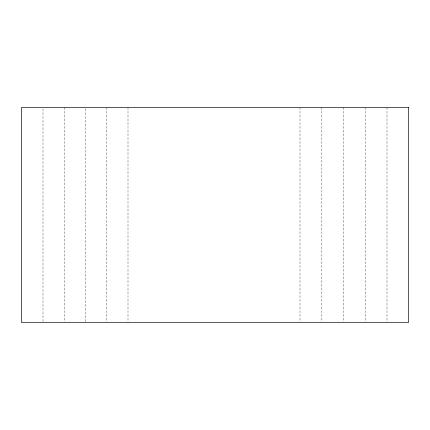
<?xml version="1.0" encoding="UTF-8"?>
<svg xmlns="http://www.w3.org/2000/svg" width="430" height="430" viewBox="0 0 430 430"><rect width="100%" height="100%" fill="white"/><g stroke="black" fill="none" stroke-linecap="round" stroke-linejoin="round"><path stroke-width="0.32" stroke-dasharray="2.15 1.61" d="M387 107.5L387 321.828M365.296 107.5L365.296 321.828M343.796 107.5L343.796 321.828M321.5 107.5L321.5 321.828M300 107.5L300 321.828M128 107.5L128 321.828M106.5 107.5L106.5 321.828M85.796 108.844L85.796 321.828M64.296 107.5L64.296 321.828M43 108.844L43 321.828"/><path stroke-width="0.64" d="M408.5 107.5L21.5 107.5L21.5 322.5L408.5 322.5L408.5 107.5"/></g></svg>
